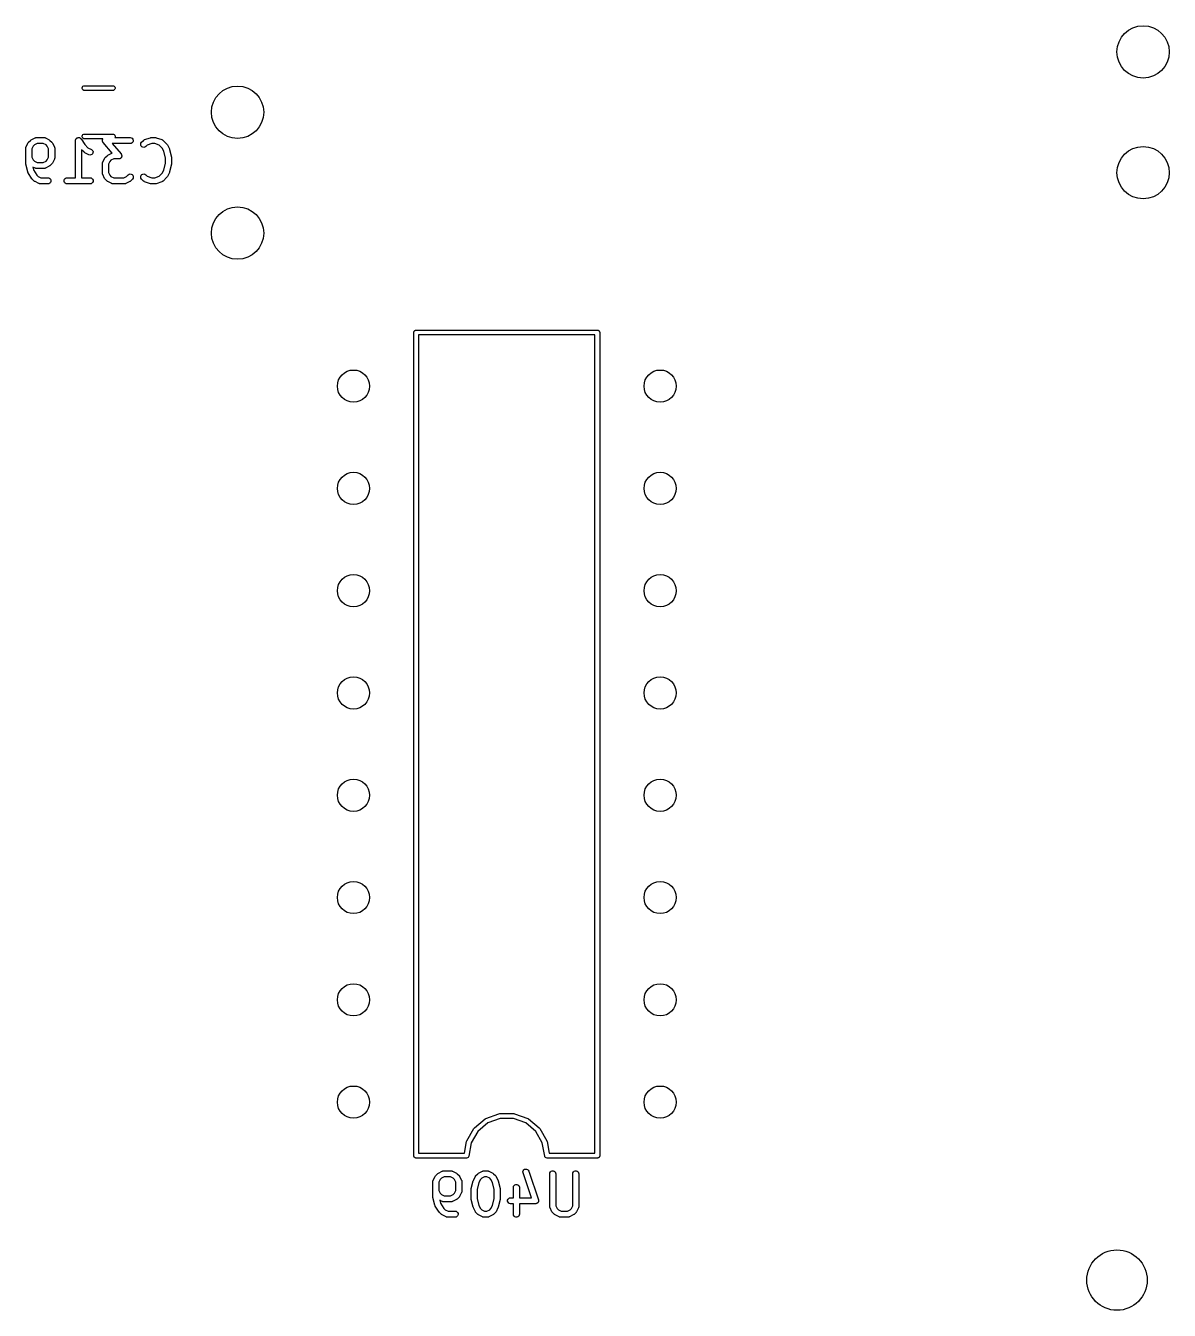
# Model space of a CAD drawing. Extents: x 25 to 326, y -201 to -21.
# Drawn here: x 212.24 to 240.65, y -158.25 to -126.35 of the extents above; entities that cross this region are included whole.
import ezdxf

# ---------------------------------------------------------------- set-up
doc = ezdxf.new("R2010")
doc.units = 0
doc.header["$MEASUREMENT"] = 0
doc.layers.add('BLACK', color=7, linetype='CONTINUOUS')

msp = doc.modelspace()

# ---------------------------------------------------------------- linework, layer by layer
at = {"layer": 'Black'}
for p, q in [((213.641, -127.89), (213.648, -127.87)), ((213.641, -127.91), (213.641, -127.89)), ((213.648, -127.93), (213.641, -127.91)), ((213.648, -127.87), (213.661, -127.854)), ((213.661, -127.854), (213.679, -127.844)), ((213.679, -127.844), (213.7, -127.84)), ((213.7, -127.84), (214.4, -127.84)), ((214.4, -127.84), (214.421, -127.844)), ((214.421, -127.844), (214.439, -127.854)), ((214.439, -127.854), (214.452, -127.87)), ((214.452, -127.87), (214.459, -127.89)), ((214.459, -127.91), (214.452, -127.93)), ((214.459, -127.89), (214.459, -127.91)), ((213.661, -127.946), (213.648, -127.93)), ((213.679, -127.956), (213.661, -127.946)), ((213.7, -127.96), (213.679, -127.956)), ((214.4, -127.96), (213.7, -127.96)), ((214.421, -127.956), (214.4, -127.96)), ((214.439, -127.946), (214.421, -127.956)), ((214.452, -127.93), (214.439, -127.946)), ((212.354, -129.197), (212.364, -129.19)), ((212.364, -129.19), (212.374, -129.183)), ((212.374, -129.183), (212.469, -129.135)), ((212.469, -129.135), (212.473, -129.134)), ((212.473, -129.134), (212.477, -129.132)), ((212.477, -129.132), (212.485, -129.13)), ((212.485, -129.13), (212.494, -129.128)), ((212.494, -129.128), (212.498, -129.128)), ((212.498, -129.128), (212.502, -129.127)), ((212.502, -129.127), (212.693, -129.127)), ((212.693, -129.127), (212.697, -129.128)), ((212.697, -129.128), (212.701, -129.128)), ((212.701, -129.128), (212.71, -129.13)), ((212.71, -129.13), (212.719, -129.132)), ((212.719, -129.132), (212.722, -129.134)), ((212.722, -129.134), (212.726, -129.135)), ((212.726, -129.135), (212.822, -129.183)), ((212.822, -129.183), (212.831, -129.19)), ((212.831, -129.19), (212.841, -129.197)), ((213.475, -129.194), (213.478, -129.186)), ((213.476, -129.198), (213.475, -129.194)), ((213.478, -129.186), (213.48, -129.177)), ((213.48, -129.177), (213.482, -129.173)), ((213.482, -129.173), (213.483, -129.169)), ((213.483, -129.169), (213.488, -129.162)), ((213.488, -129.162), (213.493, -129.154)), ((213.493, -129.154), (213.496, -129.152)), ((213.496, -129.152), (213.498, -129.148)), ((213.498, -129.148), (213.506, -129.143)), ((213.506, -129.143), (213.512, -129.137)), ((213.512, -129.137), (213.516, -129.136)), ((213.516, -129.136), (213.52, -129.134)), ((213.52, -129.134), (213.529, -129.132)), ((213.529, -129.132), (213.537, -129.129)), ((213.537, -129.129), (213.541, -129.129)), ((213.541, -129.129), (213.545, -129.128)), ((213.545, -129.128), (213.554, -129.129)), ((213.554, -129.129), (213.563, -129.129)), ((213.563, -129.129), (213.567, -129.13)), ((213.567, -129.13), (213.571, -129.13)), ((213.571, -129.13), (213.579, -129.134)), ((213.579, -129.134), (213.587, -129.137)), ((213.587, -129.137), (213.591, -129.14)), ((213.591, -129.14), (213.594, -129.142)), ((213.594, -129.142), (213.601, -129.148)), ((213.601, -129.148), (213.607, -129.154)), ((213.607, -129.154), (213.61, -129.158)), ((213.61, -129.158), (213.612, -129.161)), ((213.612, -129.161), (213.704, -129.297)), ((213.641, -129.09), (213.648, -129.07)), ((213.641, -129.11), (213.641, -129.09)), ((213.648, -129.13), (213.641, -129.11)), ((213.648, -129.07), (213.661, -129.054)), ((213.661, -129.146), (213.648, -129.13)), ((213.661, -129.054), (213.679, -129.044)), ((213.679, -129.156), (213.661, -129.146)), ((213.679, -129.044), (213.7, -129.04)), ((213.7, -129.16), (213.679, -129.156)), ((213.7, -129.04), (214.4, -129.04)), ((214.156, -129.16), (213.7, -129.16)), ((214.143, -129.189), (214.145, -129.184)), ((214.143, -129.197), (214.143, -129.189)), ((214.145, -129.184), (214.146, -129.178)), ((214.146, -129.178), (214.149, -129.172)), ((214.149, -129.172), (214.152, -129.165)), ((214.152, -129.165), (214.155, -129.16)), ((214.155, -129.16), (214.156, -129.16)), ((214.4, -129.04), (214.421, -129.044)), ((214.421, -129.044), (214.439, -129.054)), ((214.439, -129.054), (214.452, -129.07)), ((214.452, -129.07), (214.459, -129.09)), ((214.459, -129.11), (214.453, -129.127)), ((214.453, -129.127), (214.836, -129.127)), ((214.459, -129.09), (214.459, -129.11)), ((214.836, -129.127), (214.861, -129.132)), ((214.861, -129.132), (214.884, -129.145)), ((214.884, -129.145), (214.901, -129.165)), ((214.901, -129.165), (214.91, -129.189)), ((214.91, -129.189), (214.91, -129.215)), ((215.164, -129.197), (215.167, -129.194)), ((215.167, -129.194), (215.17, -129.191)), ((215.17, -129.191), (215.178, -129.187)), ((215.178, -129.187), (215.185, -129.182)), ((215.185, -129.182), (215.189, -129.181)), ((215.189, -129.181), (215.193, -129.179)), ((215.193, -129.179), (215.336, -129.131)), ((215.336, -129.131), (215.348, -129.129)), ((215.348, -129.129), (215.36, -129.127)), ((215.36, -129.127), (215.455, -129.127)), ((215.455, -129.127), (215.467, -129.129)), ((215.467, -129.129), (215.478, -129.131)), ((215.478, -129.131), (215.621, -129.179)), ((215.621, -129.179), (215.625, -129.181)), ((215.625, -129.181), (215.629, -129.182)), ((215.629, -129.182), (215.637, -129.187)), ((215.637, -129.187), (215.644, -129.191)), ((215.644, -129.191), (215.647, -129.194)), ((215.647, -129.194), (215.651, -129.197)), ((212.237, -129.384), (212.24, -129.376)), ((212.238, -129.389), (212.237, -129.384)), ((212.237, -129.393), (212.238, -129.389)), ((212.237, -129.774), (212.237, -129.393)), ((212.24, -129.376), (212.241, -129.367)), ((212.241, -129.367), (212.244, -129.363)), ((212.244, -129.363), (212.245, -129.359)), ((212.245, -129.359), (212.292, -129.264)), ((212.292, -129.264), (212.3, -129.254)), ((212.3, -129.254), (212.306, -129.245)), ((212.306, -129.245), (212.354, -129.197)), ((212.421, -129.342), (212.387, -129.411)), ((212.387, -129.411), (212.387, -129.613)), ((212.452, -129.312), (212.421, -129.342)), ((212.52, -129.277), (212.452, -129.312)), ((212.675, -129.277), (212.52, -129.277)), ((212.744, -129.312), (212.675, -129.277)), ((212.774, -129.342), (212.744, -129.312)), ((212.808, -129.411), (212.774, -129.342)), ((212.808, -129.613), (212.808, -129.411)), ((212.841, -129.197), (212.889, -129.245)), ((212.889, -129.245), (212.896, -129.254)), ((212.896, -129.254), (212.903, -129.264)), ((212.903, -129.264), (212.95, -129.359)), ((212.95, -129.359), (212.952, -129.363)), ((212.952, -129.363), (212.954, -129.367)), ((212.954, -129.367), (212.955, -129.376)), ((212.955, -129.376), (212.958, -129.384)), ((212.958, -129.384), (212.958, -129.389)), ((212.958, -129.389), (212.958, -129.393)), ((212.958, -129.393), (212.958, -129.631)), ((213.475, -129.202), (213.476, -129.198)), ((213.475, -130.127), (213.475, -129.202)), ((213.687, -129.494), (213.625, -129.431)), ((213.625, -129.431), (213.625, -130.127)), ((213.697, -129.5), (213.687, -129.494)), ((213.707, -129.508), (213.697, -129.5)), ((213.704, -129.297), (213.785, -129.379)), ((213.802, -129.555), (213.707, -129.508)), ((213.785, -129.379), (213.869, -129.421)), ((213.869, -129.421), (213.89, -129.437)), ((213.89, -129.437), (213.905, -129.458)), ((213.908, -129.509), (213.896, -129.533)), ((213.905, -129.458), (213.911, -129.484)), ((213.911, -129.484), (213.908, -129.509)), ((214.142, -129.204), (214.143, -129.197)), ((214.143, -129.21), (214.142, -129.204)), ((214.143, -129.215), (214.143, -129.21)), ((214.145, -129.222), (214.143, -129.215)), ((214.147, -129.229), (214.145, -129.222)), ((214.15, -129.234), (214.147, -129.229)), ((214.152, -129.24), (214.15, -129.234)), ((214.156, -129.245), (214.152, -129.24)), ((214.16, -129.252), (214.156, -129.245)), ((214.388, -129.512), (214.16, -129.252)), ((214.378, -129.515), (214.381, -129.513)), ((214.381, -129.513), (214.388, -129.512)), ((214.836, -129.277), (214.382, -129.277)), ((214.382, -129.277), (214.606, -129.534)), ((214.861, -129.273), (214.836, -129.277)), ((214.884, -129.26), (214.861, -129.273)), ((214.901, -129.24), (214.884, -129.26)), ((214.91, -129.215), (214.901, -129.24)), ((215.094, -129.291), (215.101, -129.266)), ((215.097, -129.317), (215.094, -129.291)), ((215.108, -129.341), (215.097, -129.317)), ((215.101, -129.266), (215.116, -129.245)), ((215.126, -129.359), (215.108, -129.341)), ((215.116, -129.245), (215.164, -129.197)), ((215.15, -129.37), (215.126, -129.359)), ((215.176, -129.372), (215.15, -129.37)), ((215.201, -129.366), (215.176, -129.372)), ((215.222, -129.351), (215.201, -129.366)), ((215.257, -129.316), (215.222, -129.351)), ((215.372, -129.277), (215.257, -129.316)), ((215.443, -129.277), (215.372, -129.277)), ((215.557, -129.316), (215.443, -129.277)), ((215.631, -129.39), (215.557, -129.316)), ((215.67, -129.467), (215.631, -129.39)), ((215.651, -129.197), (215.746, -129.292)), ((215.713, -129.64), (215.67, -129.467)), ((215.746, -129.292), (215.753, -129.302)), ((215.753, -129.302), (215.76, -129.312)), ((215.76, -129.312), (215.808, -129.407)), ((215.808, -129.407), (215.81, -129.415)), ((215.81, -129.415), (215.813, -129.422)), ((215.813, -129.422), (215.861, -129.613)), ((212.238, -129.783), (212.237, -129.774)), ((212.239, -129.792), (212.238, -129.783)), ((212.287, -129.982), (212.239, -129.792)), ((212.387, -129.613), (212.421, -129.682)), ((212.421, -129.682), (212.452, -129.712)), ((212.452, -129.712), (212.52, -129.746)), ((212.52, -129.746), (212.675, -129.746)), ((212.675, -129.746), (212.744, -129.712)), ((212.744, -129.712), (212.774, -129.682)), ((212.774, -129.682), (212.808, -129.613)), ((212.841, -129.827), (212.831, -129.834)), ((212.889, -129.779), (212.841, -129.827)), ((212.896, -129.769), (212.889, -129.779)), ((212.903, -129.76), (212.896, -129.769)), ((212.95, -129.664), (212.903, -129.76)), ((212.952, -129.66), (212.95, -129.664)), ((212.954, -129.657), (212.952, -129.66)), ((212.955, -129.648), (212.954, -129.657)), ((212.958, -129.64), (212.955, -129.648)), ((212.958, -129.631), (212.958, -129.635)), ((212.958, -129.635), (212.958, -129.64)), ((213.827, -129.563), (213.802, -129.555)), ((213.853, -129.561), (213.827, -129.563)), ((213.877, -129.551), (213.853, -129.561)), ((213.896, -129.533), (213.877, -129.551)), ((214.142, -129.765), (214.145, -129.757)), ((214.142, -129.77), (214.142, -129.765)), ((214.142, -129.774), (214.142, -129.77)), ((214.142, -130.012), (214.142, -129.774)), ((214.145, -129.757), (214.146, -129.748)), ((214.146, -129.748), (214.148, -129.744)), ((214.148, -129.744), (214.15, -129.74)), ((214.15, -129.74), (214.197, -129.645)), ((214.197, -129.645), (214.204, -129.635)), ((214.204, -129.635), (214.211, -129.626)), ((214.211, -129.626), (214.259, -129.578)), ((214.259, -129.578), (214.269, -129.571)), ((214.269, -129.571), (214.278, -129.564)), ((214.278, -129.564), (214.374, -129.516)), ((214.326, -129.723), (214.292, -129.792)), ((214.292, -129.792), (214.292, -129.994)), ((214.356, -129.693), (214.326, -129.723)), ((214.425, -129.658), (214.356, -129.693)), ((214.374, -129.516), (214.378, -129.515)), ((214.55, -129.658), (214.425, -129.658)), ((214.557, -129.657), (214.55, -129.658)), ((214.565, -129.657), (214.557, -129.657)), ((214.57, -129.655), (214.565, -129.657)), ((214.576, -129.654), (214.57, -129.655)), ((214.582, -129.65), (214.576, -129.654)), ((214.589, -129.647), (214.582, -129.65)), ((214.593, -129.644), (214.589, -129.647)), ((214.598, -129.641), (214.593, -129.644)), ((214.603, -129.635), (214.598, -129.641)), ((214.608, -129.63), (214.603, -129.635)), ((214.606, -129.534), (214.61, -129.54)), ((214.611, -129.625), (214.608, -129.63)), ((214.61, -129.54), (214.615, -129.546)), ((214.615, -129.621), (214.611, -129.625)), ((214.615, -129.546), (214.617, -129.551)), ((214.617, -129.614), (214.615, -129.621)), ((214.617, -129.551), (214.62, -129.556)), ((214.621, -129.608), (214.617, -129.614)), ((214.62, -129.556), (214.621, -129.563)), ((214.621, -129.563), (214.624, -129.57)), ((214.622, -129.602), (214.621, -129.608)), ((214.624, -129.596), (214.622, -129.602)), ((214.624, -129.57), (214.624, -129.576)), ((214.624, -129.576), (214.625, -129.582)), ((214.625, -129.582), (214.624, -129.589)), ((214.624, -129.589), (214.624, -129.596)), ((215.67, -129.938), (215.713, -129.765)), ((215.713, -129.765), (215.713, -129.64)), ((215.861, -129.792), (215.813, -129.982)), ((215.861, -129.613), (215.862, -129.622)), ((215.862, -129.783), (215.861, -129.792)), ((215.862, -129.622), (215.863, -129.631)), ((215.863, -129.774), (215.862, -129.783)), ((215.863, -129.631), (215.863, -129.774)), ((212.292, -129.994), (212.287, -129.982)), ((212.297, -130.006), (212.292, -129.994)), ((212.392, -130.149), (212.297, -130.006)), ((212.397, -130.154), (212.392, -130.149)), ((212.469, -129.889), (212.411, -129.859)), ((212.411, -129.859), (212.429, -129.933)), ((212.429, -129.933), (212.513, -130.059)), ((212.473, -129.89), (212.469, -129.889)), ((212.477, -129.892), (212.473, -129.89)), ((212.485, -129.893), (212.477, -129.892)), ((212.494, -129.896), (212.485, -129.893)), ((212.498, -129.896), (212.494, -129.896)), ((212.502, -129.896), (212.498, -129.896)), ((212.693, -129.896), (212.502, -129.896)), ((212.513, -130.059), (212.547, -130.093)), ((212.547, -130.093), (212.615, -130.127)), ((212.615, -130.127), (212.788, -130.127)), ((212.697, -129.896), (212.693, -129.896)), ((212.701, -129.896), (212.697, -129.896)), ((212.71, -129.893), (212.701, -129.896)), ((212.719, -129.892), (212.71, -129.893)), ((212.722, -129.89), (212.719, -129.892)), ((212.726, -129.889), (212.722, -129.89)), ((212.822, -129.841), (212.726, -129.889)), ((212.788, -130.127), (212.814, -130.132)), ((212.814, -130.132), (212.836, -130.145)), ((212.831, -129.834), (212.822, -129.841)), ((212.836, -130.145), (212.853, -130.165)), ((213.199, -130.165), (213.216, -130.145)), ((213.216, -130.145), (213.239, -130.132)), ((213.239, -130.132), (213.264, -130.127)), ((213.264, -130.127), (213.475, -130.127)), ((213.625, -130.127), (213.836, -130.127)), ((213.836, -130.127), (213.861, -130.132)), ((213.861, -130.132), (213.884, -130.145)), ((213.884, -130.145), (213.901, -130.165)), ((214.142, -130.016), (214.142, -130.012)), ((214.142, -130.02), (214.142, -130.016)), ((214.145, -130.029), (214.142, -130.02)), ((214.146, -130.038), (214.145, -130.029)), ((214.148, -130.041), (214.146, -130.038)), ((214.15, -130.045), (214.148, -130.041)), ((214.197, -130.141), (214.15, -130.045)), ((214.204, -130.15), (214.197, -130.141)), ((214.211, -130.16), (214.204, -130.15)), ((214.292, -129.994), (214.326, -130.063)), ((214.326, -130.063), (214.356, -130.093)), ((214.356, -130.093), (214.425, -130.127)), ((214.425, -130.127), (214.675, -130.127)), ((214.675, -130.127), (214.744, -130.093)), ((214.744, -130.093), (214.783, -130.054)), ((214.783, -130.054), (214.804, -130.039)), ((214.804, -130.039), (214.829, -130.032)), ((214.829, -130.032), (214.855, -130.035)), ((214.855, -130.035), (214.879, -130.046)), ((214.879, -130.046), (214.897, -130.064)), ((214.904, -130.139), (214.889, -130.16)), ((214.897, -130.064), (214.908, -130.088)), ((214.91, -130.114), (214.904, -130.139)), ((214.908, -130.088), (214.91, -130.114)), ((215.094, -130.114), (215.097, -130.088)), ((215.101, -130.139), (215.094, -130.114)), ((215.097, -130.088), (215.108, -130.064)), ((215.116, -130.16), (215.101, -130.139)), ((215.108, -130.064), (215.126, -130.046)), ((215.126, -130.046), (215.15, -130.035)), ((215.15, -130.035), (215.176, -130.032)), ((215.176, -130.032), (215.201, -130.039)), ((215.201, -130.039), (215.222, -130.054)), ((215.222, -130.054), (215.257, -130.089)), ((215.257, -130.089), (215.372, -130.127)), ((215.372, -130.127), (215.443, -130.127)), ((215.443, -130.127), (215.557, -130.089)), ((215.557, -130.089), (215.631, -130.015)), ((215.631, -130.015), (215.67, -129.938)), ((215.746, -130.113), (215.651, -130.208)), ((215.753, -130.103), (215.746, -130.113)), ((215.76, -130.093), (215.753, -130.103)), ((215.808, -129.998), (215.76, -130.093)), ((215.81, -129.99), (215.808, -129.998)), ((215.813, -129.982), (215.81, -129.99)), ((212.402, -130.16), (212.397, -130.154)), ((212.449, -130.208), (212.402, -130.16)), ((212.459, -130.215), (212.449, -130.208)), ((212.469, -130.222), (212.459, -130.215)), ((212.564, -130.269), (212.469, -130.222)), ((212.568, -130.271), (212.564, -130.269)), ((212.572, -130.273), (212.568, -130.271)), ((212.581, -130.274), (212.572, -130.273)), ((212.589, -130.277), (212.581, -130.274)), ((212.593, -130.277), (212.589, -130.277)), ((212.598, -130.277), (212.593, -130.277)), ((212.788, -130.277), (212.598, -130.277)), ((212.814, -130.273), (212.788, -130.277)), ((212.836, -130.26), (212.814, -130.273)), ((212.853, -130.24), (212.836, -130.26)), ((212.853, -130.165), (212.862, -130.189)), ((212.862, -130.215), (212.853, -130.24)), ((212.862, -130.189), (212.862, -130.215)), ((213.19, -130.189), (213.199, -130.165)), ((213.19, -130.215), (213.19, -130.189)), ((213.199, -130.24), (213.19, -130.215)), ((213.216, -130.26), (213.199, -130.24)), ((213.239, -130.273), (213.216, -130.26)), ((213.264, -130.277), (213.239, -130.273)), ((213.836, -130.277), (213.264, -130.277)), ((213.861, -130.273), (213.836, -130.277)), ((213.884, -130.26), (213.861, -130.273)), ((213.901, -130.24), (213.884, -130.26)), ((213.901, -130.165), (213.91, -130.189)), ((213.91, -130.215), (213.901, -130.24)), ((213.91, -130.189), (213.91, -130.215)), ((214.259, -130.208), (214.211, -130.16)), ((214.269, -130.215), (214.259, -130.208)), ((214.278, -130.222), (214.269, -130.215)), ((214.374, -130.269), (214.278, -130.222)), ((214.378, -130.271), (214.374, -130.269)), ((214.381, -130.273), (214.378, -130.271)), ((214.39, -130.274), (214.381, -130.273)), ((214.399, -130.277), (214.39, -130.274)), ((214.403, -130.277), (214.399, -130.277)), ((214.407, -130.277), (214.403, -130.277)), ((214.693, -130.277), (214.407, -130.277)), ((214.697, -130.277), (214.693, -130.277)), ((214.701, -130.277), (214.697, -130.277)), ((214.71, -130.274), (214.701, -130.277)), ((214.719, -130.273), (214.71, -130.274)), ((214.722, -130.271), (214.719, -130.273)), ((214.726, -130.269), (214.722, -130.271)), ((214.822, -130.222), (214.726, -130.269)), ((214.831, -130.215), (214.822, -130.222)), ((214.841, -130.208), (214.831, -130.215)), ((214.889, -130.16), (214.841, -130.208)), ((215.164, -130.208), (215.116, -130.16)), ((215.167, -130.21), (215.164, -130.208)), ((215.17, -130.214), (215.167, -130.21)), ((215.178, -130.218), (215.17, -130.214)), ((215.185, -130.223), (215.178, -130.218)), ((215.189, -130.224), (215.185, -130.223)), ((215.193, -130.226), (215.189, -130.224)), ((215.336, -130.274), (215.193, -130.226)), ((215.348, -130.275), (215.336, -130.274)), ((215.36, -130.277), (215.348, -130.275)), ((215.455, -130.277), (215.36, -130.277)), ((215.467, -130.275), (215.455, -130.277)), ((215.478, -130.274), (215.467, -130.275)), ((215.621, -130.226), (215.478, -130.274)), ((215.625, -130.224), (215.621, -130.226)), ((215.629, -130.223), (215.625, -130.224)), ((215.637, -130.218), (215.629, -130.223)), ((215.644, -130.214), (215.637, -130.218)), ((215.647, -130.21), (215.644, -130.214)), ((215.651, -130.208), (215.647, -130.21)), ((221.88, -133.97), (221.881, -133.965)), ((221.88, -154.41), (221.88, -133.97)), ((221.881, -133.96), (221.883, -133.955)), ((221.881, -133.965), (221.881, -133.96)), ((221.883, -133.955), (221.884, -133.949)), ((221.884, -133.949), (221.886, -133.945)), ((221.886, -133.945), (221.888, -133.94)), ((221.888, -133.94), (221.891, -133.936)), ((221.891, -133.936), (221.894, -133.931)), ((221.894, -133.931), (221.898, -133.928)), ((221.898, -133.928), (221.901, -133.924)), ((221.901, -133.924), (221.906, -133.921)), ((221.906, -133.921), (221.91, -133.918)), ((221.91, -133.918), (221.915, -133.916)), ((221.915, -133.916), (221.919, -133.914)), ((221.919, -133.914), (221.925, -133.913)), ((221.925, -133.913), (221.93, -133.911)), ((221.93, -133.911), (221.935, -133.911)), ((221.935, -133.911), (221.94, -133.91)), ((221.94, -133.91), (226.44, -133.91)), ((226.44, -133.91), (226.445, -133.911)), ((226.445, -133.911), (226.45, -133.911)), ((226.45, -133.911), (226.455, -133.913)), ((226.455, -133.913), (226.461, -133.914)), ((226.461, -133.914), (226.465, -133.916)), ((226.465, -133.916), (226.47, -133.918)), ((226.47, -133.918), (226.474, -133.921)), ((226.474, -133.921), (226.479, -133.924)), ((226.479, -133.924), (226.482, -133.928)), ((226.482, -133.928), (226.486, -133.931)), ((226.486, -133.931), (226.489, -133.936)), ((226.489, -133.936), (226.492, -133.94)), ((226.492, -133.94), (226.494, -133.945)), ((226.494, -133.945), (226.496, -133.949)), ((226.496, -133.949), (226.497, -133.955)), ((226.497, -133.955), (226.499, -133.96)), ((226.499, -133.96), (226.499, -133.965)), ((226.499, -133.965), (226.5, -133.97)), ((226.5, -133.97), (226.5, -154.41)), ((226.38, -134.03), (222, -134.03)), ((222, -134.03), (222, -154.35)), ((226.38, -154.35), (226.38, -134.03)), ((223.669, -153.488), (223.996, -153.369)), ((223.996, -153.369), (224.016, -153.365)), ((224.016, -153.365), (224.364, -153.365)), ((224.364, -153.365), (224.384, -153.369)), ((224.384, -153.369), (224.711, -153.488)), ((223.198, -154.038), (223.372, -153.737)), ((223.372, -153.737), (223.378, -153.73)), ((223.372, -153.737), (223.372, -153.737)), ((223.378, -153.73), (223.385, -153.721)), ((223.385, -153.721), (223.651, -153.498)), ((223.385, -153.721), (223.385, -153.721)), ((223.72, -153.597), (223.471, -153.806)), ((223.651, -153.498), (223.669, -153.488)), ((224.027, -153.485), (223.72, -153.597)), ((224.353, -153.485), (224.027, -153.485)), ((224.66, -153.597), (224.353, -153.485)), ((224.909, -153.806), (224.66, -153.597)), ((224.711, -153.488), (224.711, -153.488)), ((224.711, -153.488), (224.722, -153.494)), ((224.722, -153.494), (224.729, -153.498)), ((224.729, -153.498), (224.729, -153.498)), ((224.729, -153.498), (224.995, -153.721)), ((224.995, -153.721), (224.995, -153.721)), ((224.995, -153.721), (225.001, -153.729)), ((225.001, -153.729), (225.008, -153.737)), ((225.008, -153.737), (225.008, -153.737)), ((225.008, -153.737), (225.182, -154.038)), ((223.14, -154.35), (223.191, -154.058)), ((223.191, -154.058), (223.198, -154.038)), ((223.198, -154.038), (223.198, -154.038)), ((223.471, -153.806), (223.308, -154.089)), ((225.072, -154.089), (224.909, -153.806)), ((225.182, -154.038), (225.182, -154.038)), ((225.182, -154.038), (225.185, -154.046)), ((225.185, -154.046), (225.189, -154.058)), ((225.189, -154.058), (225.189, -154.058)), ((225.189, -154.058), (225.24, -154.35)), ((222, -154.35), (223.14, -154.35)), ((223.308, -154.089), (223.249, -154.42)), ((225.131, -154.42), (225.072, -154.089)), ((225.24, -154.35), (226.38, -154.35)), ((221.881, -154.415), (221.88, -154.41)), ((221.881, -154.42), (221.881, -154.415)), ((221.883, -154.425), (221.881, -154.42)), ((221.884, -154.431), (221.883, -154.425)), ((221.886, -154.435), (221.884, -154.431)), ((221.888, -154.44), (221.886, -154.435)), ((221.891, -154.444), (221.888, -154.44)), ((221.894, -154.449), (221.891, -154.444)), ((221.898, -154.452), (221.894, -154.449)), ((221.901, -154.456), (221.898, -154.452)), ((221.906, -154.459), (221.901, -154.456)), ((221.91, -154.462), (221.906, -154.459)), ((221.915, -154.464), (221.91, -154.462)), ((221.919, -154.466), (221.915, -154.464)), ((221.925, -154.467), (221.919, -154.466)), ((221.93, -154.469), (221.925, -154.467)), ((221.935, -154.469), (221.93, -154.469)), ((221.94, -154.47), (221.935, -154.469)), ((223.19, -154.47), (221.94, -154.47)), ((223.211, -154.466), (223.19, -154.47)), ((223.229, -154.456), (223.211, -154.466)), ((223.242, -154.44), (223.229, -154.456)), ((223.249, -154.42), (223.242, -154.44)), ((225.135, -154.431), (225.131, -154.42)), ((225.138, -154.44), (225.135, -154.431)), ((225.151, -154.456), (225.138, -154.44)), ((225.169, -154.466), (225.151, -154.456)), ((225.19, -154.47), (225.169, -154.466)), ((226.44, -154.47), (225.19, -154.47)), ((226.445, -154.469), (226.44, -154.47)), ((226.45, -154.469), (226.445, -154.469)), ((226.455, -154.467), (226.45, -154.469)), ((226.461, -154.466), (226.455, -154.467)), ((226.465, -154.464), (226.461, -154.466)), ((226.47, -154.462), (226.465, -154.464)), ((226.474, -154.459), (226.47, -154.462)), ((226.479, -154.456), (226.474, -154.459)), ((226.482, -154.452), (226.479, -154.456)), ((226.486, -154.449), (226.482, -154.452)), ((226.489, -154.444), (226.486, -154.449)), ((226.492, -154.44), (226.489, -154.444)), ((226.494, -154.435), (226.492, -154.44)), ((226.496, -154.431), (226.494, -154.435)), ((226.497, -154.425), (226.496, -154.431)), ((226.499, -154.42), (226.497, -154.425)), ((226.5, -154.41), (226.499, -154.415)), ((226.499, -154.415), (226.499, -154.42)), ((222.356, -155.036), (222.358, -155.027)), ((222.358, -155.027), (222.36, -155.023)), ((222.36, -155.023), (222.361, -155.019)), ((222.361, -155.019), (222.409, -154.924)), ((222.409, -154.924), (222.416, -154.914)), ((222.416, -154.914), (222.423, -154.905)), ((222.423, -154.905), (222.47, -154.857)), ((222.47, -154.857), (222.48, -154.85)), ((222.48, -154.85), (222.49, -154.843)), ((222.49, -154.843), (222.585, -154.795)), ((222.537, -155.002), (222.503, -155.071)), ((222.568, -154.972), (222.537, -155.002)), ((222.636, -154.937), (222.568, -154.972)), ((222.585, -154.795), (222.589, -154.794)), ((222.589, -154.794), (222.593, -154.792)), ((222.593, -154.792), (222.602, -154.79)), ((222.602, -154.79), (222.61, -154.788)), ((222.61, -154.788), (222.614, -154.788)), ((222.614, -154.788), (222.619, -154.787)), ((222.619, -154.787), (222.809, -154.787)), ((222.791, -154.937), (222.636, -154.937)), ((222.86, -154.972), (222.791, -154.937)), ((222.809, -154.787), (222.813, -154.788)), ((222.813, -154.788), (222.818, -154.788)), ((222.818, -154.788), (222.826, -154.79)), ((222.826, -154.79), (222.835, -154.792)), ((222.835, -154.792), (222.838, -154.794)), ((222.838, -154.794), (222.843, -154.795)), ((222.843, -154.795), (222.938, -154.843)), ((222.89, -155.002), (222.86, -154.972)), ((222.925, -155.071), (222.89, -155.002)), ((222.938, -154.843), (222.947, -154.85)), ((222.947, -154.85), (222.957, -154.857)), ((222.957, -154.857), (223.005, -154.905)), ((223.005, -154.905), (223.012, -154.914)), ((223.012, -154.914), (223.019, -154.924)), ((223.019, -154.924), (223.067, -155.019)), ((223.067, -155.019), (223.068, -155.023)), ((223.068, -155.023), (223.07, -155.027)), ((223.07, -155.027), (223.072, -155.036)), ((223.355, -155.035), (223.359, -155.027)), ((223.359, -155.027), (223.361, -155.019)), ((223.361, -155.019), (223.409, -154.924)), ((223.409, -154.924), (223.416, -154.914)), ((223.416, -154.914), (223.423, -154.905)), ((223.423, -154.905), (223.47, -154.857)), ((223.47, -154.857), (223.48, -154.85)), ((223.48, -154.85), (223.49, -154.843)), ((223.49, -154.843), (223.585, -154.795)), ((223.537, -155.002), (223.499, -155.079)), ((223.568, -154.972), (223.537, -155.002)), ((223.636, -154.937), (223.568, -154.972)), ((223.585, -154.795), (223.589, -154.794)), ((223.589, -154.794), (223.593, -154.792)), ((223.593, -154.792), (223.602, -154.79)), ((223.602, -154.79), (223.61, -154.788)), ((223.61, -154.788), (223.614, -154.788)), ((223.614, -154.788), (223.619, -154.787)), ((223.619, -154.787), (223.714, -154.787)), ((223.696, -154.937), (223.636, -154.937)), ((223.765, -154.972), (223.696, -154.937)), ((223.714, -154.787), (223.718, -154.788)), ((223.718, -154.788), (223.722, -154.788)), ((223.722, -154.788), (223.731, -154.79)), ((223.731, -154.79), (223.739, -154.792)), ((223.739, -154.792), (223.743, -154.794)), ((223.743, -154.794), (223.747, -154.795)), ((223.747, -154.795), (223.843, -154.843)), ((223.795, -155.002), (223.765, -154.972)), ((223.834, -155.079), (223.795, -155.002)), ((223.843, -154.843), (223.852, -154.85)), ((223.852, -154.85), (223.862, -154.857)), ((223.862, -154.857), (223.91, -154.905)), ((223.91, -154.905), (223.917, -154.914)), ((223.917, -154.914), (223.924, -154.924)), ((223.924, -154.924), (223.971, -155.019)), ((223.971, -155.019), (223.974, -155.027)), ((223.974, -155.027), (223.977, -155.035)), ((224.591, -154.813), (224.596, -154.787)), ((224.595, -154.838), (224.591, -154.813)), ((224.8, -155.454), (224.595, -154.838)), ((224.596, -154.787), (224.61, -154.765)), ((224.61, -154.765), (224.63, -154.749)), ((224.63, -154.749), (224.655, -154.741)), ((224.655, -154.741), (224.681, -154.741)), ((224.681, -154.741), (224.705, -154.751)), ((224.705, -154.751), (224.725, -154.768)), ((224.725, -154.768), (224.737, -154.791)), ((224.737, -154.791), (224.975, -155.505)), ((225.258, -154.862), (225.262, -154.837)), ((225.258, -155.672), (225.258, -154.862)), ((225.262, -154.837), (225.275, -154.814)), ((225.275, -154.814), (225.295, -154.797)), ((225.295, -154.797), (225.32, -154.789)), ((225.32, -154.789), (225.346, -154.789)), ((225.346, -154.789), (225.37, -154.797)), ((225.37, -154.797), (225.39, -154.814)), ((225.39, -154.814), (225.403, -154.837)), ((225.403, -154.837), (225.408, -154.862)), ((225.408, -154.862), (225.408, -155.654)), ((225.829, -154.862), (225.834, -154.837)), ((225.829, -155.654), (225.829, -154.862)), ((225.834, -154.837), (225.847, -154.814)), ((225.847, -154.814), (225.867, -154.797)), ((225.867, -154.797), (225.891, -154.789)), ((225.891, -154.789), (225.917, -154.789)), ((225.917, -154.789), (225.942, -154.797)), ((225.942, -154.797), (225.962, -154.814)), ((225.962, -154.814), (225.975, -154.837)), ((225.975, -154.837), (225.979, -154.862)), ((225.979, -154.862), (225.979, -155.672)), ((222.353, -155.053), (222.354, -155.049)), ((222.353, -155.434), (222.353, -155.053)), ((222.354, -155.044), (222.356, -155.036)), ((222.354, -155.049), (222.354, -155.044)), ((222.503, -155.071), (222.503, -155.273)), ((222.503, -155.273), (222.537, -155.342)), ((222.537, -155.342), (222.568, -155.372)), ((222.86, -155.372), (222.89, -155.342)), ((222.89, -155.342), (222.925, -155.273)), ((222.925, -155.273), (222.925, -155.071)), ((223.067, -155.324), (223.019, -155.42)), ((223.068, -155.32), (223.067, -155.324)), ((223.07, -155.317), (223.068, -155.32)), ((223.072, -155.308), (223.07, -155.317)), ((223.072, -155.036), (223.074, -155.044)), ((223.074, -155.3), (223.072, -155.308)), ((223.074, -155.044), (223.074, -155.049)), ((223.074, -155.049), (223.075, -155.053)), ((223.075, -155.291), (223.074, -155.295)), ((223.074, -155.295), (223.074, -155.3)), ((223.075, -155.053), (223.075, -155.291)), ((223.305, -155.243), (223.307, -155.234)), ((223.305, -155.481), (223.305, -155.243)), ((223.307, -155.234), (223.308, -155.225)), ((223.308, -155.225), (223.355, -155.035)), ((223.499, -155.079), (223.455, -155.253)), ((223.455, -155.253), (223.455, -155.472)), ((223.877, -155.253), (223.834, -155.079)), ((223.877, -155.472), (223.877, -155.253)), ((223.977, -155.035), (224.025, -155.225)), ((224.025, -155.225), (224.025, -155.234)), ((224.025, -155.234), (224.027, -155.243)), ((224.027, -155.243), (224.027, -155.481)), ((224.353, -155.196), (224.358, -155.17)), ((224.353, -155.454), (224.353, -155.196)), ((224.358, -155.17), (224.371, -155.148)), ((224.371, -155.148), (224.391, -155.131)), ((224.391, -155.131), (224.415, -155.122)), ((224.415, -155.122), (224.441, -155.122)), ((224.441, -155.122), (224.466, -155.131)), ((224.466, -155.131), (224.486, -155.148)), ((224.486, -155.148), (224.499, -155.17)), ((224.499, -155.17), (224.503, -155.196)), ((224.503, -155.196), (224.503, -155.454)), ((222.355, -155.443), (222.353, -155.434)), ((222.355, -155.452), (222.355, -155.443)), ((222.403, -155.642), (222.355, -155.452)), ((222.408, -155.654), (222.403, -155.642)), ((222.413, -155.666), (222.408, -155.654)), ((222.509, -155.809), (222.413, -155.666)), ((222.585, -155.549), (222.527, -155.519)), ((222.527, -155.519), (222.545, -155.593)), ((222.545, -155.593), (222.629, -155.719)), ((222.568, -155.372), (222.636, -155.406)), ((222.589, -155.55), (222.585, -155.549)), ((222.593, -155.552), (222.589, -155.55)), ((222.602, -155.553), (222.593, -155.552)), ((222.61, -155.556), (222.602, -155.553)), ((222.614, -155.556), (222.61, -155.556)), ((222.619, -155.556), (222.614, -155.556)), ((222.809, -155.556), (222.619, -155.556)), ((222.636, -155.406), (222.791, -155.406)), ((222.791, -155.406), (222.86, -155.372)), ((222.813, -155.556), (222.809, -155.556)), ((222.818, -155.556), (222.813, -155.556)), ((222.826, -155.553), (222.818, -155.556)), ((222.835, -155.552), (222.826, -155.553)), ((222.838, -155.55), (222.835, -155.552)), ((222.843, -155.549), (222.838, -155.55)), ((222.938, -155.501), (222.843, -155.549)), ((222.947, -155.494), (222.938, -155.501)), ((222.957, -155.487), (222.947, -155.494)), ((223.005, -155.439), (222.957, -155.487)), ((223.012, -155.429), (223.005, -155.439)), ((223.019, -155.42), (223.012, -155.429)), ((223.307, -155.49), (223.305, -155.481)), ((223.308, -155.5), (223.307, -155.49)), ((223.355, -155.69), (223.308, -155.5)), ((223.455, -155.472), (223.499, -155.646)), ((223.499, -155.646), (223.537, -155.723)), ((223.795, -155.723), (223.834, -155.646)), ((223.834, -155.646), (223.877, -155.472)), ((224.025, -155.5), (223.977, -155.69)), ((224.027, -155.481), (224.025, -155.49)), ((224.025, -155.49), (224.025, -155.5)), ((224.211, -155.516), (224.22, -155.492)), ((224.211, -155.542), (224.211, -155.516)), ((224.22, -155.567), (224.211, -155.542)), ((224.22, -155.492), (224.237, -155.472)), ((224.237, -155.587), (224.22, -155.567)), ((224.237, -155.472), (224.26, -155.459)), ((224.26, -155.6), (224.237, -155.587)), ((224.26, -155.459), (224.285, -155.454)), ((224.285, -155.604), (224.26, -155.6)), ((224.285, -155.454), (224.353, -155.454)), ((224.353, -155.604), (224.285, -155.604)), ((224.353, -155.862), (224.353, -155.604)), ((224.503, -155.454), (224.8, -155.454)), ((224.904, -155.604), (224.503, -155.604)), ((224.503, -155.604), (224.503, -155.862)), ((224.91, -155.603), (224.904, -155.604)), ((224.915, -155.603), (224.91, -155.603)), ((224.922, -155.601), (224.915, -155.603)), ((224.93, -155.6), (224.922, -155.601)), ((224.935, -155.597), (224.93, -155.6)), ((224.94, -155.595), (224.935, -155.597)), ((224.946, -155.59), (224.94, -155.595)), ((224.952, -155.587), (224.946, -155.59)), ((224.956, -155.582), (224.952, -155.587)), ((224.96, -155.579), (224.956, -155.582)), ((224.964, -155.572), (224.96, -155.579)), ((224.969, -155.567), (224.964, -155.572)), ((224.971, -155.561), (224.969, -155.567)), ((224.974, -155.557), (224.971, -155.561)), ((224.976, -155.549), (224.974, -155.557)), ((224.975, -155.505), (224.976, -155.511)), ((224.976, -155.511), (224.978, -155.516)), ((224.978, -155.542), (224.976, -155.549)), ((224.978, -155.516), (224.978, -155.524)), ((224.978, -155.524), (224.979, -155.531)), ((224.979, -155.531), (224.978, -155.537)), ((224.978, -155.537), (224.978, -155.542)), ((225.259, -155.676), (225.258, -155.672)), ((225.408, -155.654), (225.442, -155.723)), ((225.795, -155.723), (225.829, -155.654)), ((225.979, -155.672), (225.979, -155.676)), ((222.514, -155.814), (222.509, -155.809)), ((222.518, -155.82), (222.514, -155.814)), ((222.566, -155.868), (222.518, -155.82)), ((222.575, -155.875), (222.566, -155.868)), ((222.585, -155.882), (222.575, -155.875)), ((222.68, -155.929), (222.585, -155.882)), ((222.629, -155.719), (222.663, -155.753)), ((222.663, -155.753), (222.732, -155.787)), ((222.684, -155.931), (222.68, -155.929)), ((222.688, -155.933), (222.684, -155.931)), ((222.697, -155.934), (222.688, -155.933)), ((222.705, -155.937), (222.697, -155.934)), ((222.71, -155.937), (222.705, -155.937)), ((222.714, -155.937), (222.71, -155.937)), ((222.904, -155.937), (222.714, -155.937)), ((222.732, -155.787), (222.904, -155.787)), ((222.904, -155.787), (222.93, -155.792)), ((222.93, -155.933), (222.904, -155.937)), ((222.93, -155.792), (222.952, -155.805)), ((222.952, -155.92), (222.93, -155.933)), ((222.952, -155.805), (222.969, -155.825)), ((222.969, -155.9), (222.952, -155.92)), ((222.969, -155.825), (222.978, -155.849)), ((222.978, -155.875), (222.969, -155.9)), ((222.978, -155.849), (222.978, -155.875)), ((223.359, -155.698), (223.355, -155.69)), ((223.361, -155.705), (223.359, -155.698)), ((223.409, -155.801), (223.361, -155.705)), ((223.416, -155.81), (223.409, -155.801)), ((223.423, -155.82), (223.416, -155.81)), ((223.47, -155.868), (223.423, -155.82)), ((223.48, -155.875), (223.47, -155.868)), ((223.49, -155.882), (223.48, -155.875)), ((223.585, -155.929), (223.49, -155.882)), ((223.537, -155.723), (223.568, -155.753)), ((223.568, -155.753), (223.636, -155.787)), ((223.589, -155.931), (223.585, -155.929)), ((223.593, -155.933), (223.589, -155.931)), ((223.602, -155.934), (223.593, -155.933)), ((223.61, -155.937), (223.602, -155.934)), ((223.614, -155.937), (223.61, -155.937)), ((223.619, -155.937), (223.614, -155.937)), ((223.714, -155.937), (223.619, -155.937)), ((223.636, -155.787), (223.696, -155.787)), ((223.696, -155.787), (223.765, -155.753)), ((223.718, -155.937), (223.714, -155.937)), ((223.722, -155.937), (223.718, -155.937)), ((223.731, -155.934), (223.722, -155.937)), ((223.739, -155.933), (223.731, -155.934)), ((223.743, -155.931), (223.739, -155.933)), ((223.747, -155.929), (223.743, -155.931)), ((223.843, -155.882), (223.747, -155.929)), ((223.765, -155.753), (223.795, -155.723)), ((223.852, -155.875), (223.843, -155.882)), ((223.862, -155.868), (223.852, -155.875)), ((223.91, -155.82), (223.862, -155.868)), ((223.917, -155.81), (223.91, -155.82)), ((223.924, -155.801), (223.917, -155.81)), ((223.971, -155.705), (223.924, -155.801)), ((223.974, -155.698), (223.971, -155.705)), ((223.977, -155.69), (223.974, -155.698)), ((224.358, -155.888), (224.353, -155.862)), ((224.371, -155.911), (224.358, -155.888)), ((224.391, -155.927), (224.371, -155.911)), ((224.415, -155.936), (224.391, -155.927)), ((224.441, -155.936), (224.415, -155.936)), ((224.466, -155.927), (224.441, -155.936)), ((224.486, -155.911), (224.466, -155.927)), ((224.499, -155.888), (224.486, -155.911)), ((224.503, -155.862), (224.499, -155.888)), ((225.258, -155.68), (225.259, -155.676)), ((225.261, -155.689), (225.258, -155.68)), ((225.262, -155.698), (225.261, -155.689)), ((225.265, -155.701), (225.262, -155.698)), ((225.266, -155.705), (225.265, -155.701)), ((225.313, -155.801), (225.266, -155.705)), ((225.321, -155.81), (225.313, -155.801)), ((225.327, -155.82), (225.321, -155.81)), ((225.375, -155.868), (225.327, -155.82)), ((225.385, -155.875), (225.375, -155.868)), ((225.395, -155.882), (225.385, -155.875)), ((225.49, -155.929), (225.395, -155.882)), ((225.442, -155.723), (225.473, -155.753)), ((225.473, -155.753), (225.541, -155.787)), ((225.494, -155.931), (225.49, -155.929)), ((225.498, -155.933), (225.494, -155.931)), ((225.506, -155.934), (225.498, -155.933)), ((225.515, -155.937), (225.506, -155.934)), ((225.519, -155.937), (225.515, -155.937)), ((225.523, -155.937), (225.519, -155.937)), ((225.714, -155.937), (225.523, -155.937)), ((225.541, -155.787), (225.696, -155.787)), ((225.696, -155.787), (225.765, -155.753)), ((225.718, -155.937), (225.714, -155.937)), ((225.722, -155.937), (225.718, -155.937)), ((225.731, -155.934), (225.722, -155.937)), ((225.739, -155.933), (225.731, -155.934)), ((225.743, -155.931), (225.739, -155.933)), ((225.747, -155.929), (225.743, -155.931)), ((225.843, -155.882), (225.747, -155.929)), ((225.765, -155.753), (225.795, -155.723)), ((225.852, -155.875), (225.843, -155.882)), ((225.862, -155.868), (225.852, -155.875)), ((225.91, -155.82), (225.862, -155.868)), ((225.917, -155.81), (225.91, -155.82)), ((225.924, -155.801), (225.917, -155.81)), ((225.971, -155.705), (225.924, -155.801)), ((225.973, -155.701), (225.971, -155.705)), ((225.975, -155.698), (225.973, -155.701)), ((225.976, -155.689), (225.975, -155.698)), ((225.979, -155.68), (225.976, -155.689)), ((225.979, -155.676), (225.979, -155.68))]:
    msp.add_line(p, q, dxfattribs=at)
for centre, radius in [((240, -127), 0.65), ((217.5, -128.5), 0.65), ((240, -130), 0.65), ((217.5, -131.5), 0.65), ((220.38, -135.3), 0.4), ((228, -135.3), 0.4), ((220.38, -137.84), 0.4), ((228, -137.84), 0.4), ((220.38, -140.38), 0.4), ((228, -140.38), 0.4), ((220.38, -142.92), 0.4), ((228, -142.92), 0.4), ((220.38, -145.46), 0.4), ((228, -145.46), 0.4), ((220.38, -148), 0.4), ((228, -148), 0.4), ((220.38, -150.54), 0.4), ((228, -150.54), 0.4), ((220.38, -153.08), 0.4), ((228, -153.08), 0.4), ((239.35, -157.5), 0.75)]:
    msp.add_circle(centre, radius, dxfattribs=at)

doc.saveas('drawing.dxf')
